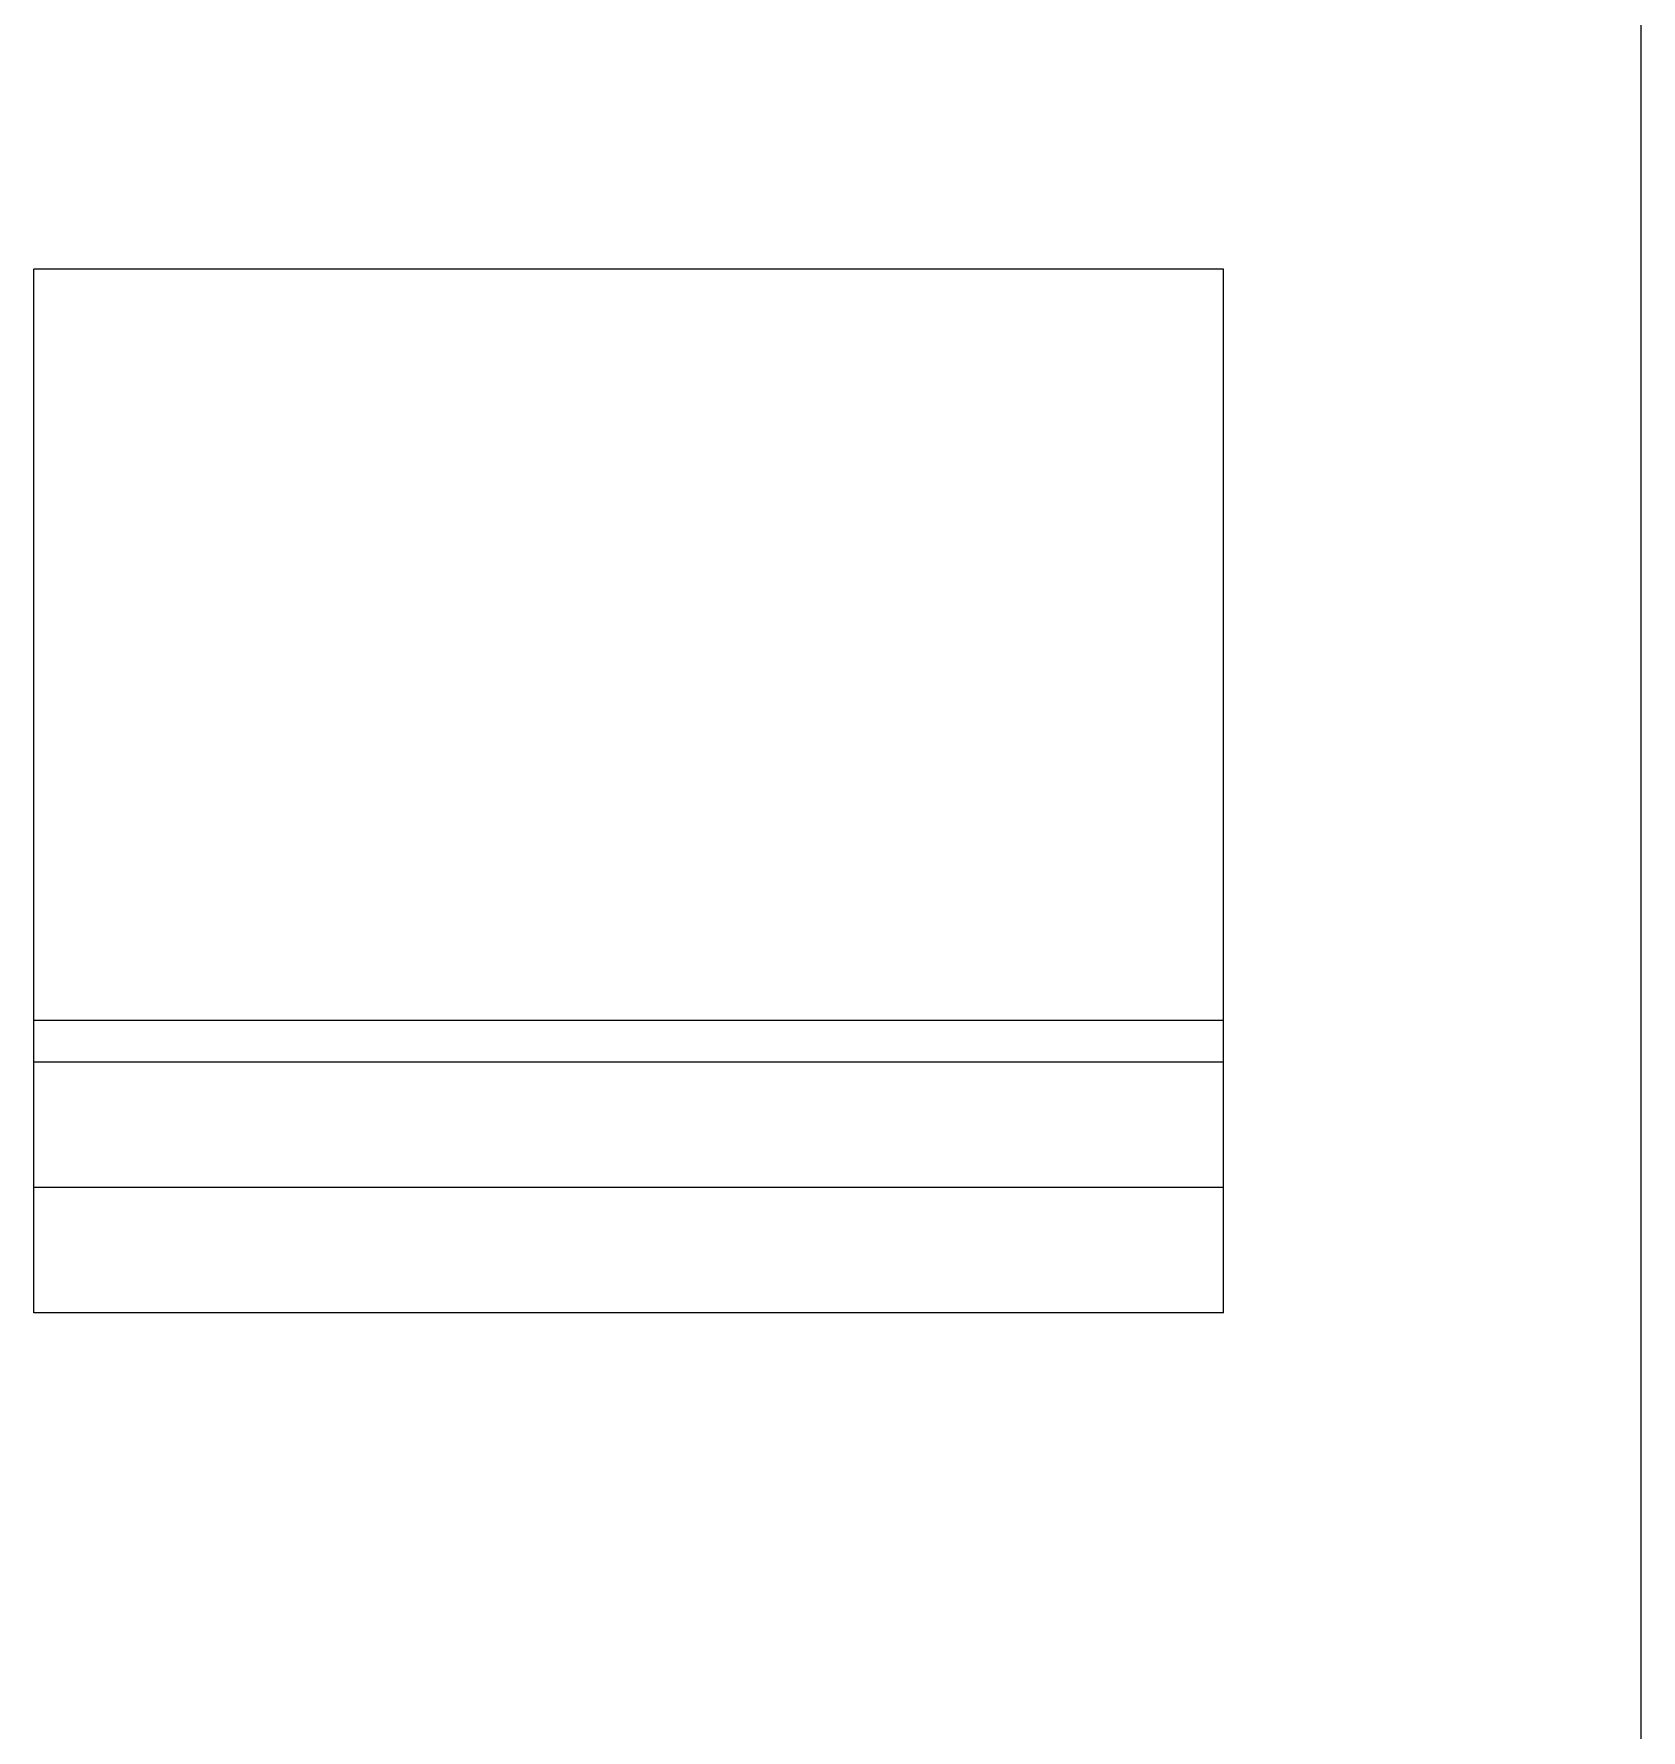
# Model space of a CAD drawing. Extents: x 32549 to 39694, y 7645 to 11950.
# Drawn here: x 34778.7 to 34971.2, y 8705.2 to 8908.4 of the extents above; entities that cross this region are included whole.
import ezdxf

# ---------------------------------------------------------------- set-up
doc = ezdxf.new("R2010")
doc.units = 0
doc.header["$LTSCALE"] = 80
doc.header["$MEASUREMENT"] = 0
for name, color, linetype in [('C3', 3, 'CONTINUOUS'), ('C4', 4, 'CONTINUOUS'), ('RAILING', 4, 'CONTINUOUS')]:
    doc.layers.add(name, color=color, linetype=linetype)

msp = doc.modelspace()

# ---------------------------------------------------------------- linework, layer by layer
at = {"layer": 'C3'}
msp.add_line((34971.15, 8020.17), (34971.15, 8915.92), dxfattribs=at)
at = {"layer": 'C4'}
for p, q in [((34921.15, 8880.17), (34778.65, 8880.17)), ((34921.15, 8880.17), (34778.65, 8880.17)), ((34778.65, 8770.17), (34778.65, 8880.17)), ((34921.15, 8770.17), (34921.15, 8880.17)), ((34921.15, 8770.17), (34778.65, 8770.17)), ((34921.15, 8770.17), (34778.65, 8770.17)), ((34778.65, 8755.17), (34778.65, 8770.17)), ((34921.15, 8755.17), (34921.15, 8770.17)), ((34921.15, 8755.17), (34778.65, 8755.17)), ((34921.15, 8755.17), (34778.65, 8755.17))]:
    msp.add_line(p, q, dxfattribs=at)
at = {"layer": 'RAILING'}
for p, q in [((34921.15, 8790.17), (34778.65, 8790.17)), ((34921.15, 8785.17), (34778.65, 8785.17))]:
    msp.add_line(p, q, dxfattribs=at)

doc.saveas('drawing.dxf')
